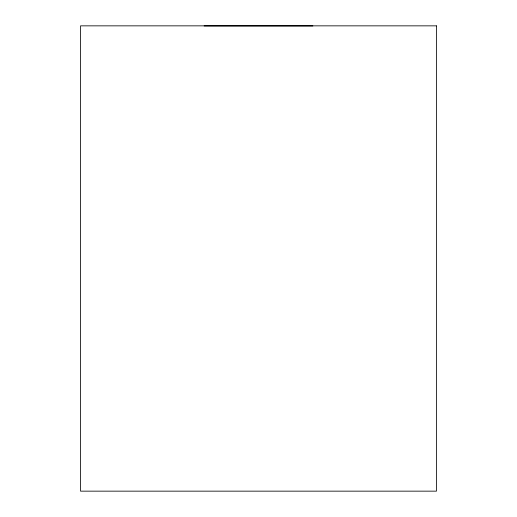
<?xml version="1.0" encoding="UTF-8"?>
<svg xmlns="http://www.w3.org/2000/svg" width="517" height="517" viewBox="0 0 517 517"><rect width="100%" height="100%" fill="white"/><g stroke="black" fill="none" stroke-linecap="round" stroke-linejoin="round"><path stroke-width="0.78" d="M204.125 25.934L312.875 25.934M436.445 25.85L80.555 25.85L80.555 491.15L436.445 491.15L436.445 25.85"/></g></svg>
